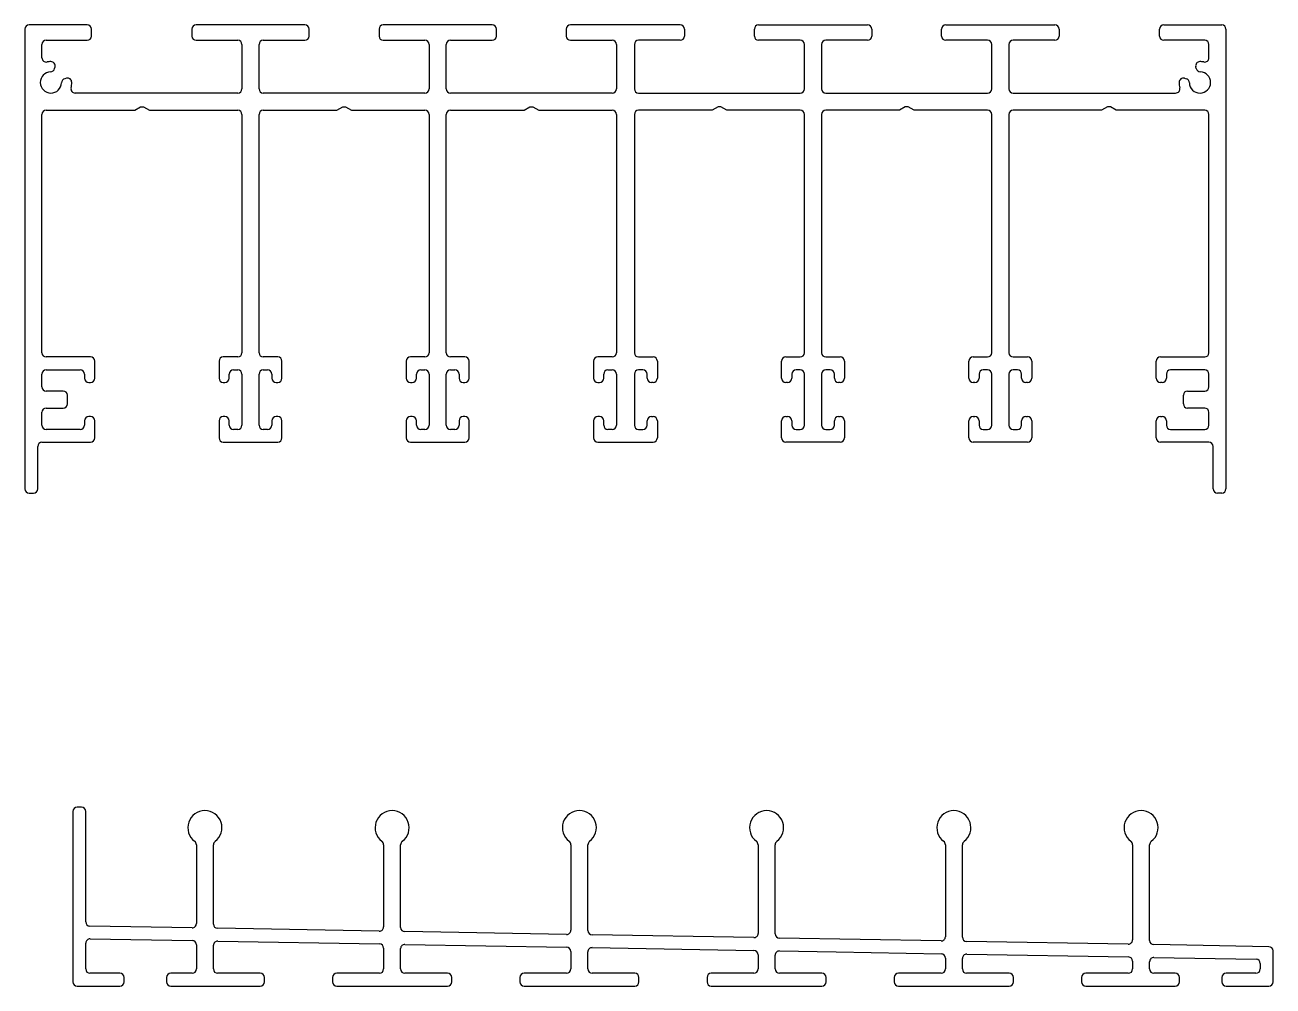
# Model space of a CAD drawing. Header units: millimetres. Extents: x 24 to 170, y 131 to 244.
import ezdxf

# ---------------------------------------------------------------- set-up
doc = ezdxf.new("R2010")
doc.units = ezdxf.units.MM
for name, color, linetype in [('2020620106514__B', 7, 'Continuous'), ('2020620106713_BI', 7, 'Continuous'), ('Default', 7, 'Continuous')]:
    doc.layers.add(name, color=color, linetype=linetype)

# ---------------------------------------------------------------- blocks, each defined once
blk = doc.blocks.new('SE')
at = {"layer": '2020620106514__B', "color": 7, "linetype": 'Continuous'}
for p, q in [((30.82, 243.66), (24.02, 243.66)), ((56.42, 243.66), (43.62, 243.66)), ((78.42, 243.66), (65.62, 243.66)), ((100.52, 243.66), (87.62, 243.66)), ((109.72, 243.66), (122.52, 243.66)), ((131.72, 243.66), (144.52, 243.66)), ((157.33, 243.66), (164.13, 243.66)), ((23.52, 243.16), (23.52, 189.16)), ((31.32, 242.36), (31.32, 243.16)), ((43.12, 243.16), (43.12, 242.36)), ((56.92, 242.36), (56.92, 243.16)), ((65.12, 243.16), (65.12, 242.36)), ((78.92, 242.36), (78.92, 243.16)), ((87.12, 243.16), (87.12, 242.36)), ((101.02, 243.16), (101.02, 242.36)), ((109.22, 242.36), (109.22, 243.16)), ((123.02, 243.16), (123.02, 242.36)), ((131.22, 242.36), (131.22, 243.16)), ((145.02, 243.16), (145.02, 242.36)), ((156.83, 242.36), (156.83, 243.16)), ((164.63, 243.16), (164.63, 189.16)), ((25.52, 239.81), (25.52, 241.36)), ((26.02, 241.86), (30.82, 241.86)), ((43.62, 241.86), (48.52, 241.86)), ((49.02, 241.36), (49.02, 236.16)), ((51.02, 236.16), (51.02, 241.36)), ((51.52, 241.86), (56.42, 241.86)), ((65.62, 241.86), (70.52, 241.86)), ((71.02, 241.36), (71.02, 236.16)), ((73.02, 236.16), (73.02, 241.36)), ((73.52, 241.86), (78.42, 241.86)), ((87.62, 241.86), (92.52, 241.86)), ((93.02, 241.36), (93.02, 236.16)), ((95.12, 241.36), (95.12, 236.16)), ((100.52, 241.86), (95.62, 241.86)), ((114.62, 241.86), (109.72, 241.86)), ((115.12, 236.16), (115.12, 241.36)), ((117.12, 241.36), (117.12, 236.16)), ((122.52, 241.86), (117.62, 241.86)), ((136.62, 241.86), (131.72, 241.86)), ((137.12, 236.16), (137.12, 241.36)), ((139.12, 241.36), (139.12, 236.16)), ((144.52, 241.86), (139.62, 241.86)), ((162.13, 241.86), (157.33, 241.86)), ((162.63, 239.81), (162.63, 241.36)), ((27, 238.53), (27.06, 238.73)), ((161.14, 238.53), (161.09, 238.73)), ((28.39, 237.4), (28.19, 237.35)), ((159.76, 237.4), (159.96, 237.35)), ((48.52, 235.66), (29.42, 235.66)), ((70.52, 235.66), (51.52, 235.66)), ((92.52, 235.66), (73.52, 235.66)), ((95.62, 235.66), (114.62, 235.66)), ((117.62, 235.66), (136.62, 235.66)), ((139.62, 235.66), (158.72, 235.66)), ((25.52, 205.16), (25.52, 233.16)), ((26.02, 233.66), (36.41, 233.66)), ((36.41, 233.66), (37.1, 234.06)), ((37.1, 234.06), (37.44, 234.06)), ((37.44, 234.06), (38.14, 233.66)), ((38.14, 233.66), (48.52, 233.66)), ((49.02, 233.16), (49.02, 205.16)), ((51.02, 205.16), (51.02, 233.16)), ((51.52, 233.66), (60.16, 233.66)), ((60.16, 233.66), (60.85, 234.06)), ((60.85, 234.06), (61.2, 234.06)), ((61.2, 234.06), (61.89, 233.66)), ((61.89, 233.66), (70.52, 233.66)), ((71.02, 233.16), (71.02, 205.16)), ((73.02, 205.16), (73.02, 233.16)), ((73.52, 233.66), (82.16, 233.66)), ((82.16, 233.66), (82.85, 234.06)), ((82.85, 234.06), (83.2, 234.06)), ((83.2, 234.06), (83.89, 233.66)), ((83.89, 233.66), (92.52, 233.66)), ((93.02, 233.16), (93.02, 205.16)), ((95.12, 233.16), (95.12, 205.16)), ((104.26, 233.66), (95.62, 233.66)), ((104.95, 234.06), (104.26, 233.66)), ((105.3, 234.06), (104.95, 234.06)), ((105.99, 233.66), (105.3, 234.06)), ((114.62, 233.66), (105.99, 233.66)), ((115.12, 205.16), (115.12, 233.16)), ((117.12, 233.16), (117.12, 205.16)), ((126.26, 233.66), (117.62, 233.66)), ((126.95, 234.06), (126.26, 233.66)), ((127.3, 234.06), (126.95, 234.06)), ((127.99, 233.66), (127.3, 234.06)), ((136.62, 233.66), (127.99, 233.66)), ((137.12, 205.16), (137.12, 233.16)), ((139.12, 233.16), (139.12, 205.16)), ((150.01, 233.66), (139.62, 233.66)), ((150.7, 234.06), (150.01, 233.66)), ((151.05, 234.06), (150.7, 234.06)), ((151.74, 233.66), (151.05, 234.06)), ((162.13, 233.66), (151.74, 233.66)), ((162.63, 205.16), (162.63, 233.16)), ((31.22, 204.66), (26.02, 204.66)), ((31.72, 202.16), (31.72, 204.16)), ((46.32, 204.16), (46.32, 202.16)), ((48.52, 204.66), (46.82, 204.66)), ((53.22, 204.66), (51.52, 204.66)), ((53.72, 202.16), (53.72, 204.16)), ((68.32, 204.16), (68.32, 202.16)), ((70.52, 204.66), (68.82, 204.66)), ((75.22, 204.66), (73.52, 204.66)), ((75.72, 202.16), (75.72, 204.16)), ((90.32, 204.16), (90.32, 202.16)), ((92.52, 204.66), (90.82, 204.66)), ((95.62, 204.66), (97.32, 204.66)), ((97.82, 204.16), (97.82, 202.16)), ((112.42, 202.16), (112.42, 204.16)), ((112.92, 204.66), (114.62, 204.66)), ((117.62, 204.66), (119.32, 204.66)), ((119.82, 204.16), (119.82, 202.16)), ((134.42, 202.16), (134.42, 204.16)), ((134.92, 204.66), (136.62, 204.66)), ((139.62, 204.66), (141.32, 204.66)), ((141.82, 204.16), (141.82, 202.16)), ((156.43, 202.16), (156.43, 204.16)), ((156.93, 204.66), (162.13, 204.66)), ((25.52, 201.16), (25.52, 202.66)), ((26.02, 203.16), (30.02, 203.16)), ((30.52, 202.66), (30.52, 202.16)), ((47.52, 202.16), (47.52, 202.66)), ((48.02, 203.16), (48.52, 203.16)), ((49.02, 202.66), (49.02, 196.66)), ((51.02, 196.66), (51.02, 202.66)), ((51.52, 203.16), (52.02, 203.16)), ((52.52, 202.66), (52.52, 202.16)), ((69.52, 202.16), (69.52, 202.66)), ((70.02, 203.16), (70.52, 203.16)), ((71.02, 202.66), (71.02, 196.66)), ((73.02, 196.66), (73.02, 202.66)), ((73.52, 203.16), (74.02, 203.16)), ((74.52, 202.66), (74.52, 202.16)), ((91.52, 202.16), (91.52, 202.66)), ((92.02, 203.16), (92.52, 203.16)), ((93.02, 202.66), (93.02, 196.66)), ((95.12, 202.66), (95.12, 196.66)), ((96.12, 203.16), (95.62, 203.16)), ((96.62, 202.16), (96.62, 202.66)), ((113.62, 202.66), (113.62, 202.16)), ((114.62, 203.16), (114.12, 203.16)), ((115.12, 196.66), (115.12, 202.66)), ((117.12, 202.66), (117.12, 196.66)), ((118.12, 203.16), (117.62, 203.16)), ((118.62, 202.16), (118.62, 202.66)), ((135.62, 202.66), (135.62, 202.16)), ((136.62, 203.16), (136.12, 203.16)), ((137.12, 196.66), (137.12, 202.66)), ((139.12, 202.66), (139.12, 196.66)), ((140.12, 203.16), (139.62, 203.16)), ((140.62, 202.16), (140.62, 202.66)), ((157.63, 202.66), (157.63, 202.16)), ((162.13, 203.16), (158.13, 203.16)), ((162.63, 201.16), (162.63, 202.66)), ((31.02, 201.66), (31.22, 201.66)), ((46.82, 201.66), (47.02, 201.66)), ((53.02, 201.66), (53.22, 201.66)), ((68.82, 201.66), (69.02, 201.66)), ((75.02, 201.66), (75.22, 201.66)), ((90.82, 201.66), (91.02, 201.66)), ((97.32, 201.66), (97.12, 201.66)), ((113.12, 201.66), (112.92, 201.66)), ((119.32, 201.66), (119.12, 201.66)), ((135.12, 201.66), (134.92, 201.66)), ((141.32, 201.66), (141.12, 201.66)), ((157.13, 201.66), (156.93, 201.66)), ((28.02, 200.66), (26.02, 200.66)), ((28.52, 199.16), (28.52, 200.16)), ((159.63, 199.16), (159.63, 200.16)), ((160.13, 200.66), (162.13, 200.66)), ((25.52, 196.66), (25.52, 198.16)), ((26.02, 198.66), (28.02, 198.66)), ((162.13, 198.66), (160.13, 198.66)), ((162.63, 196.66), (162.63, 198.16)), ((30.52, 197.16), (30.52, 196.66)), ((31.22, 197.66), (31.02, 197.66)), ((31.72, 195.16), (31.72, 197.16)), ((46.32, 197.16), (46.32, 195.16)), ((47.02, 197.66), (46.82, 197.66)), ((47.52, 196.66), (47.52, 197.16)), ((52.52, 197.16), (52.52, 196.66)), ((53.22, 197.66), (53.02, 197.66)), ((53.72, 195.16), (53.72, 197.16)), ((68.32, 197.16), (68.32, 195.16)), ((69.02, 197.66), (68.82, 197.66)), ((69.52, 196.66), (69.52, 197.16)), ((74.52, 197.16), (74.52, 196.66)), ((75.22, 197.66), (75.02, 197.66)), ((75.72, 195.16), (75.72, 197.16)), ((90.32, 197.16), (90.32, 195.16)), ((91.02, 197.66), (90.82, 197.66)), ((91.52, 196.66), (91.52, 197.16)), ((96.62, 196.66), (96.62, 197.16)), ((97.12, 197.66), (97.32, 197.66)), ((97.82, 197.16), (97.82, 195.16)), ((112.42, 195.16), (112.42, 197.16)), ((112.92, 197.66), (113.12, 197.66)), ((113.62, 197.16), (113.62, 196.66)), ((118.62, 196.66), (118.62, 197.16)), ((119.12, 197.66), (119.32, 197.66)), ((119.82, 197.16), (119.82, 195.16)), ((134.42, 195.16), (134.42, 197.16)), ((134.92, 197.66), (135.12, 197.66)), ((135.62, 197.16), (135.62, 196.66)), ((140.62, 196.66), (140.62, 197.16)), ((141.12, 197.66), (141.32, 197.66)), ((141.82, 197.16), (141.82, 195.16)), ((156.43, 195.16), (156.43, 197.16)), ((156.93, 197.66), (157.13, 197.66)), ((157.63, 197.16), (157.63, 196.66)), ((30.02, 196.16), (26.02, 196.16)), ((48.52, 196.16), (48.02, 196.16)), ((52.02, 196.16), (51.52, 196.16)), ((70.52, 196.16), (70.02, 196.16)), ((74.02, 196.16), (73.52, 196.16)), ((92.52, 196.16), (92.02, 196.16)), ((95.62, 196.16), (96.12, 196.16)), ((114.12, 196.16), (114.62, 196.16)), ((117.62, 196.16), (118.12, 196.16)), ((136.12, 196.16), (136.62, 196.16)), ((139.62, 196.16), (140.12, 196.16)), ((158.13, 196.16), (162.13, 196.16)), ((25.02, 189.16), (25.02, 194.16)), ((25.52, 194.66), (31.22, 194.66)), ((46.82, 194.66), (53.22, 194.66)), ((68.82, 194.66), (75.22, 194.66)), ((90.82, 194.66), (97.32, 194.66)), ((119.32, 194.66), (112.92, 194.66)), ((141.32, 194.66), (134.92, 194.66)), ((162.63, 194.66), (156.93, 194.66)), ((163.13, 189.16), (163.13, 194.16)), ((24.02, 188.66), (24.52, 188.66)), ((164.13, 188.66), (163.63, 188.66))]:
    blk.add_line(p, q, dxfattribs=at)
for centre, radius, start, end in [((24.02, 243.16), 0.5, 90, 180), ((30.82, 243.16), 0.5, 0, 90), ((43.62, 243.16), 0.5, 90, 180), ((56.42, 243.16), 0.5, 0, 90), ((65.62, 243.16), 0.5, 90, 180), ((78.42, 243.16), 0.5, 0, 90), ((87.62, 243.16), 0.5, 90, 180), ((100.52, 243.16), 0.5, 0, 90), ((109.72, 243.16), 0.5, 90, 180), ((122.52, 243.16), 0.5, 0, 90), ((131.72, 243.16), 0.5, 90, 180), ((144.52, 243.16), 0.5, 0, 90), ((157.33, 243.16), 0.5, 90, 180), ((164.13, 243.16), 0.5, 0, 90), ((30.82, 242.36), 0.5, 270, 0), ((43.62, 242.36), 0.5, 180, 270), ((56.42, 242.36), 0.5, 270, 0), ((65.62, 242.36), 0.5, 180, 270), ((78.42, 242.36), 0.5, 270, 0), ((87.62, 242.36), 0.5, 180, 270), ((100.52, 242.36), 0.5, 270, 0), ((109.72, 242.36), 0.5, 180, 270), ((122.52, 242.36), 0.5, 270, 0), ((131.72, 242.36), 0.5, 180, 270), ((144.52, 242.36), 0.5, 270, 0), ((157.33, 242.36), 0.5, 180, 270), ((26.02, 241.36), 0.5, 90, 180), ((48.52, 241.36), 0.5, 0, 90), ((51.52, 241.36), 0.5, 90, 180), ((70.52, 241.36), 0.5, 0, 90), ((73.52, 241.36), 0.5, 90, 180), ((92.52, 241.36), 0.5, 0, 90), ((95.62, 241.36), 0.5, 90, 180), ((114.62, 241.36), 0.5, 0, 90), ((117.62, 241.36), 0.5, 90, 180), ((136.62, 241.36), 0.5, 0, 90), ((139.62, 241.36), 0.5, 90, 180), ((162.13, 241.36), 0.5, 0, 90), ((26.02, 239.81), 0.5, 180.0005, 280.7451), ((26.57, 236.91), 2.45, 89.8572, 100.7451), ((26.57, 238.86), 0.5, 345, 89.8572), ((161.57, 238.86), 0.5, 90.1428, 195), ((161.58, 236.91), 2.45, 79.2549, 90.1428), ((162.13, 239.81), 0.5, 259.2549, 359.9995), ((26.57, 236.91), 1.25, 91.6015, 358.3985), ((26.52, 238.66), 0.5, 271.6015, 345), ((161.58, 236.91), 1.25, 181.6015, 88.3985), ((161.63, 238.66), 0.5, 195, 268.3985), ((28.32, 236.86), 0.5, 105, 178.3985), ((28.52, 236.92), 0.5, 0.1428, 105), ((29.42, 236.16), 0.5, 165.2716, 270), ((26.57, 236.91), 2.45, 345.2716, 0.1428), ((48.52, 236.16), 0.5, 270, 0), ((51.52, 236.16), 0.5, 180, 270), ((70.52, 236.16), 0.5, 270, 0), ((73.52, 236.16), 0.5, 180, 270), ((92.52, 236.16), 0.5, 270, 0), ((95.62, 236.16), 0.5, 180, 270), ((114.62, 236.16), 0.5, 270, 0), ((117.62, 236.16), 0.5, 180, 270), ((136.62, 236.16), 0.5, 270, 0), ((139.62, 236.16), 0.5, 180, 270), ((158.72, 236.16), 0.5, 270, 14.7284), ((159.63, 236.92), 0.5, 75, 179.8572), ((161.58, 236.91), 2.45, 179.8572, 194.7284), ((159.83, 236.86), 0.5, 1.6015, 75), ((26.02, 233.16), 0.5, 90, 180), ((48.52, 233.16), 0.5, 0, 90), ((51.52, 233.16), 0.5, 90, 180), ((70.52, 233.16), 0.5, 0, 90), ((73.52, 233.16), 0.5, 90, 180), ((92.52, 233.16), 0.5, 0, 90), ((95.62, 233.16), 0.5, 90, 180), ((114.62, 233.16), 0.5, 0, 90), ((117.62, 233.16), 0.5, 90, 180), ((136.62, 233.16), 0.5, 0, 90), ((139.62, 233.16), 0.5, 90, 180), ((162.13, 233.16), 0.5, 0, 90), ((26.02, 205.16), 0.5, 180, 270), ((31.22, 204.16), 0.5, 0, 90), ((46.82, 204.16), 0.5, 90, 180), ((48.52, 205.16), 0.5, 270, 0), ((51.52, 205.16), 0.5, 180, 270), ((53.22, 204.16), 0.5, 0, 90), ((68.82, 204.16), 0.5, 90, 180), ((70.52, 205.16), 0.5, 270, 0), ((73.52, 205.16), 0.5, 180, 270), ((75.22, 204.16), 0.5, 0, 90), ((90.82, 204.16), 0.5, 90, 180), ((92.52, 205.16), 0.5, 270, 0), ((95.62, 205.16), 0.5, 180, 270), ((97.32, 204.16), 0.5, 0, 90), ((112.92, 204.16), 0.5, 90, 180), ((114.62, 205.16), 0.5, 270, 0), ((117.62, 205.16), 0.5, 180, 270), ((119.32, 204.16), 0.5, 0, 90), ((134.92, 204.16), 0.5, 90, 180), ((136.62, 205.16), 0.5, 270, 0), ((139.62, 205.16), 0.5, 180, 270), ((141.32, 204.16), 0.5, 0, 90), ((156.93, 204.16), 0.5, 90, 180), ((162.13, 205.16), 0.5, 270, 0), ((26.02, 202.66), 0.5, 90, 180), ((30.02, 202.66), 0.5, 0, 90), ((48.02, 202.66), 0.5, 90, 180), ((48.52, 202.66), 0.5, 0, 90), ((51.52, 202.66), 0.5, 90, 180), ((52.02, 202.66), 0.5, 0, 90), ((70.02, 202.66), 0.5, 90, 180), ((70.52, 202.66), 0.5, 0, 90), ((73.52, 202.66), 0.5, 90, 180), ((74.02, 202.66), 0.5, 0, 90), ((92.02, 202.66), 0.5, 90, 180), ((92.52, 202.66), 0.5, 0, 90), ((95.62, 202.66), 0.5, 90, 180), ((96.12, 202.66), 0.5, 0, 90), ((114.12, 202.66), 0.5, 90, 180), ((114.62, 202.66), 0.5, 0, 90), ((117.62, 202.66), 0.5, 90, 180), ((118.12, 202.66), 0.5, 0, 90), ((136.12, 202.66), 0.5, 90, 180), ((136.62, 202.66), 0.5, 0, 90), ((139.62, 202.66), 0.5, 90, 180), ((140.12, 202.66), 0.5, 0, 90), ((158.13, 202.66), 0.5, 90, 180), ((162.13, 202.66), 0.5, 0, 90), ((26.02, 201.16), 0.5, 180, 270), ((31.02, 202.16), 0.5, 180, 270), ((31.22, 202.16), 0.5, 270, 0), ((46.82, 202.16), 0.5, 180, 270), ((47.02, 202.16), 0.5, 270, 0), ((53.02, 202.16), 0.5, 180, 270), ((53.22, 202.16), 0.5, 270, 0), ((68.82, 202.16), 0.5, 180, 270), ((69.02, 202.16), 0.5, 270, 0), ((75.02, 202.16), 0.5, 180, 270), ((75.22, 202.16), 0.5, 270, 0), ((90.82, 202.16), 0.5, 180, 270), ((91.02, 202.16), 0.5, 270, 0), ((97.12, 202.16), 0.5, 180, 270), ((97.32, 202.16), 0.5, 270, 0), ((112.92, 202.16), 0.5, 180, 270), ((113.12, 202.16), 0.5, 270, 0), ((119.12, 202.16), 0.5, 180, 270), ((119.32, 202.16), 0.5, 270, 0), ((134.92, 202.16), 0.5, 180, 270), ((135.12, 202.16), 0.5, 270, 0), ((141.12, 202.16), 0.5, 180, 270), ((141.32, 202.16), 0.5, 270, 0), ((156.93, 202.16), 0.5, 180, 270), ((157.13, 202.16), 0.5, 270, 0), ((162.13, 201.16), 0.5, 270, 0), ((28.02, 200.16), 0.5, 0, 90), ((160.13, 200.16), 0.5, 90, 180), ((26.02, 198.16), 0.5, 90, 180), ((28.02, 199.16), 0.5, 270, 0), ((160.13, 199.16), 0.5, 180, 270), ((162.13, 198.16), 0.5, 0, 90), ((26.02, 196.66), 0.5, 180, 270), ((30.02, 196.66), 0.5, 270, 0), ((31.02, 197.16), 0.5, 90, 180), ((31.22, 197.16), 0.5, 0, 90), ((46.82, 197.16), 0.5, 90, 180), ((47.02, 197.16), 0.5, 0, 90), ((48.02, 196.66), 0.5, 180, 270), ((48.52, 196.66), 0.5, 270, 0), ((51.52, 196.66), 0.5, 180, 270), ((52.02, 196.66), 0.5, 270, 0), ((53.02, 197.16), 0.5, 90, 180), ((53.22, 197.16), 0.5, 0, 90), ((68.82, 197.16), 0.5, 90, 180), ((69.02, 197.16), 0.5, 0, 90), ((70.02, 196.66), 0.5, 180, 270), ((70.52, 196.66), 0.5, 270, 0), ((73.52, 196.66), 0.5, 180, 270), ((74.02, 196.66), 0.5, 270, 0), ((75.02, 197.16), 0.5, 90, 180), ((75.22, 197.16), 0.5, 0, 90), ((90.82, 197.16), 0.5, 90, 180), ((91.02, 197.16), 0.5, 0, 90), ((92.02, 196.66), 0.5, 180, 270), ((92.52, 196.66), 0.5, 270, 0), ((95.62, 196.66), 0.5, 180, 270), ((96.12, 196.66), 0.5, 270, 0), ((97.12, 197.16), 0.5, 90, 180), ((97.32, 197.16), 0.5, 0, 90), ((112.92, 197.16), 0.5, 90, 180), ((113.12, 197.16), 0.5, 0, 90), ((114.12, 196.66), 0.5, 180, 270), ((114.62, 196.66), 0.5, 270, 0), ((117.62, 196.66), 0.5, 180, 270), ((118.12, 196.66), 0.5, 270, 0), ((119.12, 197.16), 0.5, 90, 180), ((119.32, 197.16), 0.5, 0, 90), ((134.92, 197.16), 0.5, 90, 180), ((135.12, 197.16), 0.5, 0, 90), ((136.12, 196.66), 0.5, 180, 270), ((136.62, 196.66), 0.5, 270, 0), ((139.62, 196.66), 0.5, 180, 270), ((140.12, 196.66), 0.5, 270, 0), ((141.12, 197.16), 0.5, 90, 180), ((141.32, 197.16), 0.5, 0, 90), ((156.93, 197.16), 0.5, 90, 180), ((157.13, 197.16), 0.5, 0, 90), ((158.13, 196.66), 0.5, 180, 270), ((162.13, 196.66), 0.5, 270, 0), ((31.22, 195.16), 0.5, 270, 0), ((46.82, 195.16), 0.5, 180, 270), ((53.22, 195.16), 0.5, 270, 0), ((68.82, 195.16), 0.5, 180, 270), ((75.22, 195.16), 0.5, 270, 0), ((90.82, 195.16), 0.5, 180, 270), ((97.32, 195.16), 0.5, 270, 0), ((112.92, 195.16), 0.5, 180, 270), ((119.32, 195.16), 0.5, 270, 0), ((134.92, 195.16), 0.5, 180, 270), ((141.32, 195.16), 0.5, 270, 0), ((156.93, 195.16), 0.5, 180, 270), ((25.52, 194.16), 0.5, 90, 180), ((162.63, 194.16), 0.5, 0, 90), ((24.02, 189.16), 0.5, 180, 270), ((24.52, 189.16), 0.5, 270, 0), ((163.63, 189.16), 0.5, 180, 270), ((164.13, 189.16), 0.5, 270, 0)]:
    blk.add_arc(centre, radius, start, end, dxfattribs=at)
blk = doc.blocks.new('SE1')
at = {"layer": '2020620106713_BI', "color": 7, "linetype": 'Continuous'}
for p, q in [((29.16, 151.27), (29.16, 131.27)), ((30.16, 151.77), (29.66, 151.77)), ((30.66, 138.31), (30.66, 151.27)), ((43.66, 147.37), (43.66, 138.1)), ((45.66, 138.05), (45.66, 147.36)), ((65.66, 147.37), (65.66, 137.71)), ((67.66, 137.66), (67.66, 147.36)), ((87.66, 147.37), (87.66, 137.33)), ((89.66, 137.28), (89.66, 147.36)), ((109.66, 147.37), (109.66, 136.95)), ((111.66, 136.89), (111.66, 147.36)), ((131.66, 147.37), (131.66, 136.56)), ((133.66, 136.51), (133.66, 147.36)), ((153.66, 147.37), (153.66, 136.18)), ((155.66, 136.13), (155.66, 147.36)), ((43.15, 137.6), (31.15, 137.81)), ((65.15, 137.21), (46.15, 137.55)), ((87.15, 136.83), (68.15, 137.16)), ((109.15, 136.45), (90.15, 136.78)), ((131.15, 136.06), (112.15, 136.39)), ((30.66, 132.77), (30.66, 135.81)), ((31.17, 136.31), (43.17, 136.1)), ((43.66, 135.6), (43.66, 132.77)), ((45.66, 132.77), (45.66, 135.55)), ((46.17, 136.05), (65.17, 135.71)), ((65.66, 135.21), (65.66, 132.77)), ((67.66, 132.77), (67.66, 135.16)), ((68.17, 135.66), (87.17, 135.33)), ((90.17, 135.28), (109.17, 134.95)), ((153.15, 135.68), (134.15, 136.01)), ((169.67, 135.39), (156.15, 135.63)), ((87.66, 134.83), (87.66, 132.77)), ((89.66, 132.77), (89.66, 134.78)), ((109.66, 134.45), (109.66, 132.77)), ((111.66, 132.77), (111.66, 134.39)), ((112.17, 134.89), (118.82, 134.78)), ((118.82, 134.78), (118.82, 134.78)), ((118.82, 134.78), (131.17, 134.56)), ((131.66, 134.06), (131.66, 132.77)), ((133.66, 132.77), (133.66, 134.01)), ((134.17, 134.51), (153.17, 134.18)), ((153.66, 133.68), (153.66, 132.77)), ((155.66, 132.77), (155.66, 133.63)), ((156.17, 134.13), (168.17, 133.92)), ((170.16, 131.27), (170.16, 134.89)), ((34.66, 132.27), (31.16, 132.27)), ((43.16, 132.27), (40.66, 132.27)), ((51.16, 132.27), (46.16, 132.27)), ((65.16, 132.27), (60.16, 132.27)), ((73.16, 132.27), (68.16, 132.27)), ((87.16, 132.27), (82.16, 132.27)), ((95.16, 132.27), (90.16, 132.27)), ((109.16, 132.27), (104.16, 132.27)), ((117.16, 132.27), (112.16, 132.27)), ((131.16, 132.27), (126.16, 132.27)), ((139.16, 132.27), (134.16, 132.27)), ((153.16, 132.27), (148.16, 132.27)), ((158.66, 132.27), (156.16, 132.27)), ((168.16, 132.27), (164.66, 132.27)), ((168.66, 133.42), (168.66, 132.77)), ((29.66, 130.77), (34.66, 130.77)), ((35.16, 131.27), (35.16, 131.77)), ((40.16, 131.77), (40.16, 131.27)), ((40.66, 130.77), (51.16, 130.77)), ((51.66, 131.27), (51.66, 131.77)), ((59.66, 131.77), (59.66, 131.27)), ((60.16, 130.77), (73.16, 130.77)), ((73.66, 131.27), (73.66, 131.77)), ((81.66, 131.77), (81.66, 131.27)), ((82.16, 130.77), (95.16, 130.77)), ((95.66, 131.27), (95.66, 131.77)), ((103.66, 131.77), (103.66, 131.27)), ((104.16, 130.77), (117.16, 130.77)), ((117.66, 131.27), (117.66, 131.77)), ((125.66, 131.77), (125.66, 131.27)), ((126.16, 130.77), (139.16, 130.77)), ((139.66, 131.27), (139.66, 131.77)), ((147.66, 131.77), (147.66, 131.27)), ((148.16, 130.77), (158.66, 130.77)), ((159.16, 131.27), (159.16, 131.77)), ((164.16, 131.77), (164.16, 131.27)), ((164.66, 130.77), (169.66, 130.77))]:
    blk.add_line(p, q, dxfattribs=at)
for centre, radius, start, end in [((29.66, 151.27), 0.5, 90, 180), ((30.16, 151.27), 0.5, 0, 90), ((44.66, 149.37), 2, 306.7076, 232.9674), ((66.66, 149.37), 2, 306.7076, 232.9674), ((88.66, 149.37), 2, 306.7076, 232.9674), ((110.66, 149.37), 2, 306.7076, 232.9674), ((132.66, 149.37), 2, 306.7076, 232.9674), ((154.66, 149.37), 2, 306.7076, 232.9674), ((43.16, 147.37), 0.5, 0, 52.9674), ((46.16, 147.36), 0.5, 126.7076, 180), ((65.16, 147.37), 0.5, 0, 52.9674), ((68.16, 147.36), 0.5, 126.7076, 180), ((87.16, 147.37), 0.5, 0, 52.9674), ((90.16, 147.36), 0.5, 126.7076, 180), ((109.16, 147.37), 0.5, 0, 52.9674), ((112.16, 147.36), 0.5, 126.7076, 180), ((131.16, 147.37), 0.5, 0, 52.9674), ((134.16, 147.36), 0.5, 126.7076, 180), ((153.16, 147.37), 0.5, 0, 52.9674), ((156.16, 147.36), 0.5, 126.7076, 180), ((31.16, 138.31), 0.5, 180, 269), ((43.16, 138.1), 0.5, 269, 0), ((46.16, 138.05), 0.5, 180, 269), ((65.16, 137.71), 0.5, 269, 0), ((68.16, 137.66), 0.5, 180, 269), ((87.16, 137.33), 0.5, 269, 0), ((90.16, 137.28), 0.5, 180, 269), ((109.16, 136.95), 0.5, 269, 0), ((112.16, 136.89), 0.5, 180, 269), ((131.16, 136.56), 0.5, 269, 0), ((134.16, 136.51), 0.5, 180, 269), ((31.16, 135.81), 0.5, 89, 180), ((43.16, 135.6), 0.5, 0, 89), ((46.16, 135.55), 0.5, 89, 180), ((65.16, 135.21), 0.5, 0, 89), ((68.16, 135.16), 0.5, 89, 180), ((87.16, 134.83), 0.5, 0, 89), ((90.16, 134.78), 0.5, 89, 180), ((109.16, 134.45), 0.5, 0, 89), ((153.16, 136.18), 0.5, 269, 0), ((156.16, 136.13), 0.5, 180, 269), ((169.66, 134.89), 0.5, 0, 89), ((112.16, 134.39), 0.5, 89, 180), ((131.16, 134.06), 0.5, 0, 89), ((134.16, 134.01), 0.5, 89, 180), ((153.16, 133.68), 0.5, 0, 89), ((156.16, 133.63), 0.5, 89, 180), ((168.16, 133.42), 0.5, 0, 89), ((31.16, 132.77), 0.5, 180, 270), ((34.66, 131.77), 0.5, 0, 90), ((40.66, 131.77), 0.5, 90, 180), ((43.16, 132.77), 0.5, 270, 0), ((46.16, 132.77), 0.5, 180, 270), ((51.16, 131.77), 0.5, 0, 90), ((60.16, 131.77), 0.5, 90, 180), ((65.16, 132.77), 0.5, 270, 0), ((68.16, 132.77), 0.5, 180, 270), ((73.16, 131.77), 0.5, 0, 90), ((82.16, 131.77), 0.5, 90, 180), ((87.16, 132.77), 0.5, 270, 0), ((90.16, 132.77), 0.5, 180, 270), ((95.16, 131.77), 0.5, 0, 90), ((104.16, 131.77), 0.5, 90, 180), ((109.16, 132.77), 0.5, 270, 360), ((112.16, 132.77), 0.5, 180, 270), ((117.16, 131.77), 0.5, 0, 90), ((126.16, 131.77), 0.5, 90, 180), ((131.16, 132.77), 0.5, 270, 360), ((134.16, 132.77), 0.5, 180, 270), ((139.16, 131.77), 0.5, 0, 90), ((148.16, 131.77), 0.5, 90, 180), ((153.16, 132.77), 0.5, 270, 0), ((156.16, 132.77), 0.5, 180, 270), ((158.66, 131.77), 0.5, 0, 90), ((164.66, 131.77), 0.5, 90, 180), ((168.16, 132.77), 0.5, 270, 360), ((29.66, 131.27), 0.5, 180, 270), ((34.66, 131.27), 0.5, 270, 0), ((40.66, 131.27), 0.5, 180, 270), ((51.16, 131.27), 0.5, 270, 0), ((60.16, 131.27), 0.5, 180, 270), ((73.16, 131.27), 0.5, 270, 0), ((82.16, 131.27), 0.5, 180, 270), ((95.16, 131.27), 0.5, 270, 0), ((104.16, 131.27), 0.5, 180, 270), ((117.16, 131.27), 0.5, 270, 0), ((126.16, 131.27), 0.5, 180, 270), ((139.16, 131.27), 0.5, 270, 0), ((148.16, 131.27), 0.5, 180, 270), ((158.66, 131.27), 0.5, 270, 360), ((164.66, 131.27), 0.5, 180, 270), ((169.66, 131.27), 0.5, 270, 0)]:
    blk.add_arc(centre, radius, start, end, dxfattribs=at)

msp = doc.modelspace()

# ---------------------------------------------------------------- block references
at = {"layer": 'Default'}
for name in ['SE', 'SE1']:
    msp.add_blockref(name, (0, 0), dxfattribs=at)

doc.saveas('drawing.dxf')
